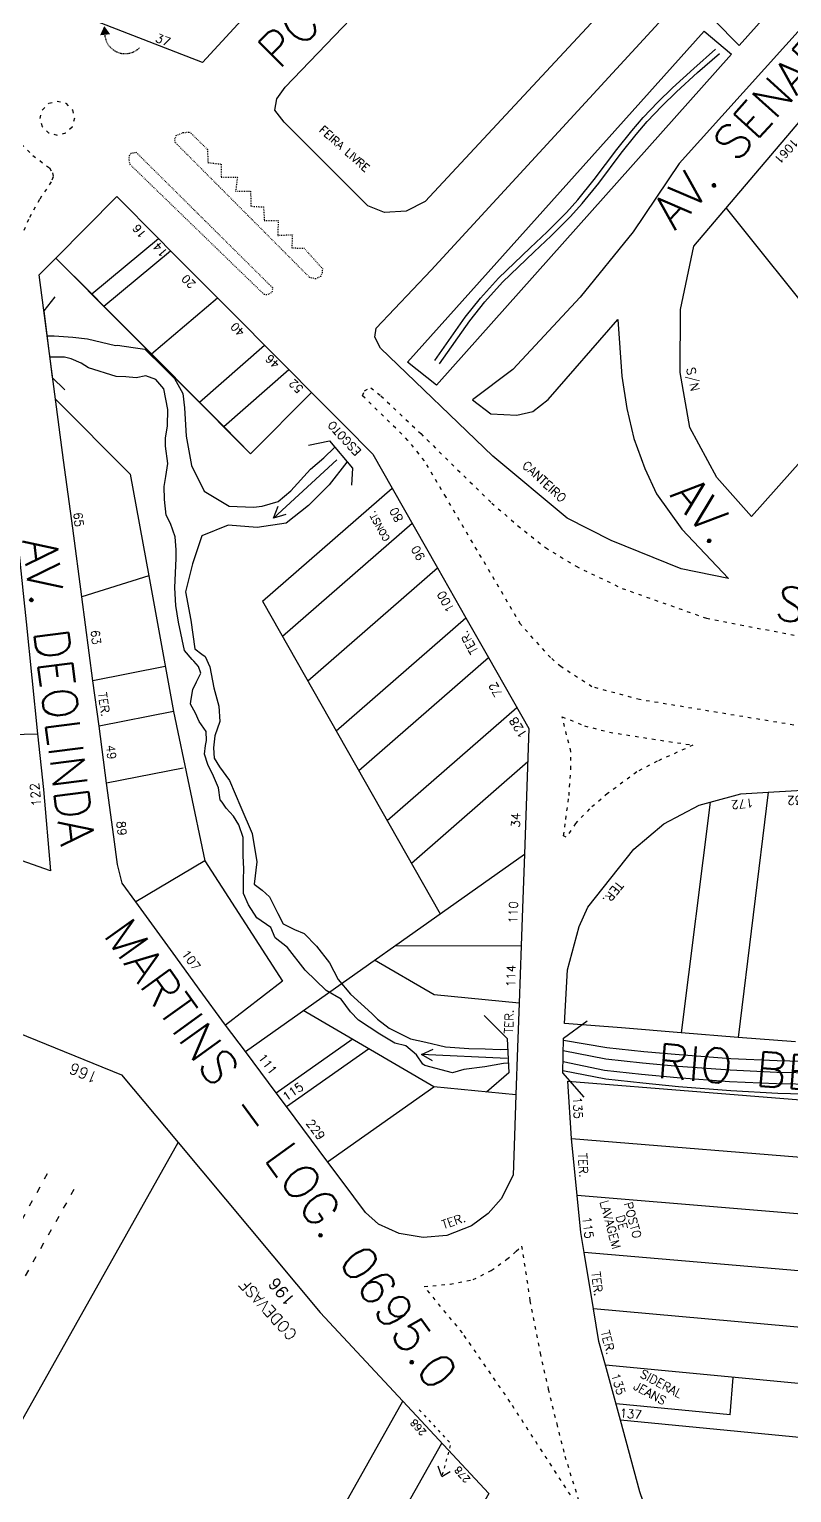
# Model space of a CAD drawing. Extents: x 714896 to 749292, y 8417558 to 8447149.
# Drawn here: x 739540.9 to 739673.9, y 8425448.7 to 8425703.9 of the extents above; entities that cross this region are included whole.
import ezdxf

# ---------------------------------------------------------------- set-up
doc = ezdxf.new("R2010")
doc.units = 0
doc.header["$MEASUREMENT"] = 0
doc.linetypes.add('ACAD_ISO03W100', pattern=[30, 12, -18])
for name, color, linetype in [('LOTE', 7, 'CONTINUOUS'), ('NUM-PORTA', 7, 'CONTINUOUS'), ('QUADRA', 6, 'CONTINUOUS'), ('REFERENCIA', 7, 'CONTINUOUS'), ('TEXTO', 7, 'CONTINUOUS'), ('TEXTODERUA', 3, 'CONTINUOUS')]:
    doc.layers.add(name, color=color, linetype=linetype)
doc.styles.add('ROMANS', font='ROMANS.SHX', dxfattribs={"height": 1.5})

msp = doc.modelspace()

# ---------------------------------------------------------------- hatches: boundary and pattern name
at = {"layer": 'LOTE', "linetype": 'CONTINUOUS'}
msp.add_hatch(color=256, dxfattribs=at).paths.add_polyline_path([(739553.9487221086, 8425704.4947994), (739553.2237120074, 8425702.894365229), (739554.9722337093, 8425703.06670515)])

# ---------------------------------------------------------------- linework, layer by layer
at = {"layer": 'LOTE', "color": 7}
for p, q in [((739662.4823753049, 8425672.756637374, 511.77), (739687.2441587728, 8425641.763200281, 511.77)), ((739551.7545487144, 8425657.778428463, 489.0405105380574), (739563.4060279077, 8425667.431682488, 510.2199999837667)), ((739553.8746332044, 8425655.655091848, 489.0489546603057), (739565.52146703, 8425665.304497184, 510.2199999837667)), ((739562.167289539, 8425647.349714909, 485.560295085888), (739573.7192274667, 8425657.06589382, 510.219999997144)), ((739570.5895414321, 8425638.914543616, 482.833112615052), (739581.916987903, 8425648.827290446, 510.2199999971862)), ((739574.8294027243, 8425634.668178543, 482.8519136437401), (739586.149072932, 8425644.574120298, 510.2199999971862)), ((739581.5867163826, 8425604.18670114), (739604.197696299, 8425623.903282668, 128.9909293859879)), ((739585.0459769332, 8425598.101184199), (739607.6569568495, 8425617.817765728, 128.9909293859879)), ((739589.4935976411, 8425590.27694813), (739612.1045775574, 8425609.993529659, 128.9909293859879)), ((739594.4353984286, 8425581.583352499), (739617.0463783449, 8425601.29993403, 128.9909293859879)), ((739598.3888390575, 8425574.628475994), (739620.9998189738, 8425594.345057525, 128.9909293859879)), ((739603.33063985, 8425565.934880367), (739625.9416197663, 8425585.651461897, 128.9909293859879)), ((739607.5499287738, 8425558.512324624), (739627.8368796259, 8425576.202372644, 128.9909293859879)), ((739585.0454184917, 8425537.910926266, 508.64), (739575.1123596397, 8425530.265109915, 508.64))]:
    msp.add_line(p, q, dxfattribs=at)
at = {"layer": 'LOTE', "color": 7, "ltscale": 0.2}
msp.add_line((739510.2349533143, 8425580.259425214, 508.402), (739542.3244089216, 8425581.053891221, 508.402), dxfattribs=at)
at = {"layer": 'LOTE', "color": 7, "linetype": 'CONTINUOUS'}
for p, q in [((739611.4418570877, 8425519.49523379), (739588.6629623682, 8425532.774897385)), ((739625.7839511577, 8425518.067676775), (739611.4418570877, 8425519.49523379))]:
    msp.add_line(p, q, dxfattribs=at)
at = {"layer": 'LOTE', "color": 7, "linetype": 'ACAD_ISO03W100', "ltscale": 0.05}
msp.add_lwpolyline([(739543.1640259986, 8425686.897659233), (739542.754478918, 8425688.379989529), (739543.142998352, 8425689.887886), (739544.2901210756, 8425691.029482584), (739545.7161075218, 8425691.410818456), (739547.2424517939, 8425691.01595294), (739548.3829396653, 8425689.856865438), (739548.7543107554, 8425688.404469108), (739548.3362407068, 8425686.8834247), (739547.20357581, 8425685.78434298), (739545.7663244092, 8425685.411085833), (739544.2690773756, 8425685.804519981), (739543.1640259986, 8425686.897659233)], close=True, dxfattribs=at)
for points, elevation in [([(739539.49, 8425683.92), (739541.49, 8425681.92), (739544.39, 8425679.74), (739544.89, 8425678.91), (739545.05, 8425678.2), (739544.69, 8425677.31), (739542.63, 8425674.24), (739540.73, 8425670.76), (739539.35, 8425667.44), (739538.79, 8425665.04), (739538.61, 8425663.12), (739538.2, 8425663.05), (739537.89, 8425663.63), (739537.0483723306, 8425672.65460946), (739536.9664143465, 8425676.406188289), (739537.09, 8425681.2), (739537.9, 8425684.79), (739538.12, 8425685.07), (739538.77, 8425685.05), (739539.14, 8425684.67), (739539.49, 8425683.92)], 510), ([(739656.68, 8425579.07), (739650.44, 8425576.26), (739646.87, 8425574.4), (739641.78, 8425570.62), (739638.63, 8425567.95), (739636.2, 8425565.44), (739634.57, 8425563.02), (739634.1, 8425563.28), (739634.4927887686, 8425566.13999322), (739635.06, 8425570.27), (739635.37, 8425574.88), (739635.37, 8425577.97), (739633.85, 8425584.03), (739637.74, 8425582.45), (739642.12, 8425581.33), (739656.68, 8425579.07)], 510.88), ([(739636.66, 8425447.57), (739636.1, 8425447.04), (739624.793678644, 8425464.511361526), (739616.46, 8425476.56), (739609.8, 8425484.66), (739614.3, 8425485.07), (739618.31, 8425485.86), (739621.48, 8425487.44), (739624.1806541304, 8425489.417709794), (739625.85, 8425490.8), (739626.78, 8425491.71), (739628.2425436603, 8425482.190007217), (739629.99, 8425473.06), (739631.4250494037, 8425466.78254251), (739632.9024816577, 8425460.707377372), (739634.33, 8425455.09), (739636.66, 8425447.57)], 509.39)]:
    msp.add_lwpolyline(points, close=True, dxfattribs=dict(at, elevation=elevation))
at = {"layer": 'LOTE', "color": 7, "linetype": 'ACAD_ISO03W100', "ltscale": 0.01}
for points, elevation in [([(739589.8, 8425660.64), (739566.35, 8425684.17), (739566.25, 8425684.81), (739566.52, 8425685.39), (739567.72, 8425685.92), (739568.87, 8425686.01), (739571.94, 8425682.99), (739572.05, 8425680.68), (739574.33, 8425680.43), (739574.36, 8425678.14), (739577.17, 8425678.14), (739576.87, 8425675.68), (739579.48, 8425675.69), (739579.53, 8425673.07), (739581.73, 8425672.94), (739581.88, 8425670.59), (739584.31, 8425670.57), (739584.21, 8425667.98), (739586.77, 8425668.11), (739586.68, 8425665.8), (739588.81, 8425665.76), (739592.01, 8425662.2), (739591.99, 8425661.45), (739591.73, 8425660.84), (739590.84, 8425660.41), (739589.8, 8425660.64)], 510.17), ([(739559.48, 8425682.5), (739583.29, 8425658.88), (739583.27, 8425658.2), (739582.87, 8425657.8), (739582.25, 8425657.61), (739581.81, 8425657.71), (739558.45, 8425680.35), (739558.28, 8425681.23), (739558.37, 8425681.92), (739558.61, 8425682.32), (739559.48, 8425682.5)], 510.2)]:
    msp.add_lwpolyline(points, close=True, dxfattribs=dict(at, elevation=elevation))
at = {"layer": 'LOTE', "color": 7, "linetype": 'ACAD_ISO03W100', "ltscale": 0.05, "elevation": 510.89}
msp.add_lwpolyline([(739675.74, 8425582.34), (739647.38, 8425587.02), (739639.06, 8425589.26), (739633.596895732, 8425592.77402534), (739631.82, 8425594.35), (739626.6, 8425600.16), (739613.5856515832, 8425622.306624811), (739609.82, 8425628.69), (739606.95, 8425632.24), (739599.03, 8425640.02), (739599.34, 8425640.9), (739600.44, 8425641.42), (739602.23, 8425639.98), (739609.18, 8425633.41), (739621.56, 8425621.3), (739626.09, 8425617.38), (739630.94, 8425613.54), (739636.28, 8425610.27), (739644.33, 8425606.42), (739659.05, 8425601.2), (739678.3730523002, 8425597.490918767)], dxfattribs=at)
at = {"layer": 'LOTE', "color": 7, "elevation": 508.64, "flags": 128}
msp.add_lwpolyline([(739545.4510094997, 8425639.44197479), (739558.4949708334, 8425626.333025753), (739561.7239800794, 8425608.599823613), (739566.0331402273, 8425584.934605546), (739571.4721957037, 8425558.874913441), (739585.0454184917, 8425537.910926266)], dxfattribs=at)
at = {"layer": 'LOTE', "color": 7}
for points, elevation in [([(739561.7239800793, 8425608.599823613), (739550.021970112, 8425604.931932924)], 506.46), ([(739564.6026294556, 8425592.790741824), (739551.979551488, 8425590.291901266)], 506.46), ([(739566.0331402273, 8425584.934605546), (739553.0398291446, 8425582.362474345)], 506.46), ([(739567.7019557719, 8425575.090814263), (739554.3651762157, 8425572.450690694)], 506.46), ([(739571.4721957037, 8425558.874913441), (739559.4500471802, 8425551.752249323)], 508.57)]:
    msp.add_lwpolyline(points, dxfattribs=dict(at, elevation=elevation))
at = {"layer": 'LOTE', "color": 7, "flags": 128}
msp.add_lwpolyline([(739581.5867163831, 8425604.186701138), (739612.5780631821, 8425549.666851241)], dxfattribs=at)
at = {"layer": 'LOTE', "color": 7, "linetype": 'CONTINUOUS', "flags": 128}
for points, elevation in [([(739669.8314701556, 8425570.865983823), (739664.5970762641, 8425528.113372384)], 510.0628810545426), ([(739578.5662155915, 8425525.64326194), (739627.2661862205, 8425560.041513616)], -381.2290706102998), ([(739499.1049308502, 8425389.397984918), (739566.8494737592, 8425509.775839278)], 509.61), ([(739635.509744015, 8425510.49023496), (739682.6490385863, 8425506.65336009)], 509.9201333831177), ([(739721.1202877511, 8425493.493014036), (739636.451879132, 8425500.534714812)], 509.9201333831177), ([(739720.0255227222, 8425483.553120196), (739637.6753626018, 8425490.609842611)], 509.9201333831177), ([(739718.9307576934, 8425473.613226356), (739639.3180956793, 8425480.74569399)], 509.9201333831177), ([(739717.8359926649, 8425463.673332518), (739641.3918505195, 8425470.928106261)], 509.9201333831177), ([(739663.1641494876, 8425462.294670198), (739663.6825834389, 8425468.8126502)], 509.9201333831177), ([(739518.6554495814, 8425309.416535353), (739606.0239191985, 8425464.664891304)], 510.003), ([(739663.1641494876, 8425462.294670198), (739643.2575546303, 8425464.225338783)], 509.9201333831177), ([(739713.6651488323, 8425454.58465485), (739644.0620169474, 8425461.335210692)], 509.9201333831177), ([(739588.3245515134, 8425413.779868534), (739612.846412067, 8425457.353695024)], 510.003), ([(739612.8343668774, 8425451.49751398), (739612.2170586896, 8425453.31893534)], 509.61), ([(739612.8343668774, 8425451.49751398), (739614.3239372019, 8425452.383245915)], 509.61)]:
    msp.add_lwpolyline(points, dxfattribs=dict(at, elevation=elevation))
for points in [[(739659.7088168752, 8425569.140636938), (739654.6290781471, 8425528.912755609)], [(739626.7015252443, 8425544.051480534), (739604.5823245461, 8425544.019220937)], [(739626.3486121342, 8425534.057709858), (739611.4956645721, 8425535.536115268), (739601.128728531, 8425541.57984236)], [(739583.9530596993, 8425518.434746332), (739597.2050478884, 8425527.795023536)], [(739585.7486744021, 8425516.031907799), (739600.0524097279, 8425526.135065587)], [(739592.9311332131, 8425506.420553656), (739611.4418570877, 8425519.49523379)]]:
    msp.add_lwpolyline(points, dxfattribs=at)
at = {"layer": 'LOTE', "color": 7, "linetype": 'ACAD_ISO03W100', "ltscale": 0.04, "elevation": 509.61, "flags": 128}
msp.add_lwpolyline([(739608.9276344087, 8425463.127376419), (739614.4178185642, 8425457.243923735), (739612.8343668774, 8425451.49751398)], dxfattribs=at)
at = {"layer": 'LOTE', "color": 7, "linetype": 'ACAD_ISO03W100', "ltscale": 0.005}
msp.add_arc((739557.6006523902, 8425703.273375811), 3.591760827955274, 169.8142016931241, 313.8633236519211, dxfattribs=at)
at = {"layer": 'QUADRA', "color": 6, "linetype": 'CONTINUOUS', "elevation": 510.5592953138075}
msp.add_lwpolyline([(739681.6905061991, 8425807.269621413), (739683.5004538542, 8425808.36966098), (739685.2597710037, 8425809.090114715), (739688.2202168015, 8425808.739837449), (739691.1600877239, 8425807.619934179), (739711.3197194643, 8425796.050210029), (739713.9994437151, 8425792.710416924), (739715.0693067659, 8425790.720518654), (739714.669186339, 8425787.160608837), (739713.8200253283, 8425785.089980774), (739684.962413823, 8425754.290436625), (739644.3722277903, 8425710.949446686), (739609.9488606022, 8425673.88085322), (739606.6387511945, 8425672.21093417), (739602.8289459762, 8425671.99078946), (739599.9291453825, 8425673.120639578), (739585.3405064322, 8425687.729620323), (739583.6906611667, 8425689.82947196), (739584.0907373958, 8425691.829448072), (739585.520741102, 8425693.829445193), (739615.5207548479, 8425725.109434873), (739643.6292581875, 8425752.610555012), (739651.7702775557, 8425761.589791864), (739681.6905061991, 8425807.269621413)], close=True, dxfattribs=at)
at = {"layer": 'QUADRA', "color": 6}
msp.add_lwpolyline([(739568.4182853095, 8425789.665921243), (739597.3190338894, 8425784.138309468), (739632.5101112254, 8425764.808116851), (739571.1000000007, 8425698.110000001), (739543.1800000004, 8425708.96), (739563.6041807854, 8425759.130269742), (739568.4182853095, 8425789.665921243)], close=True, dxfattribs=at)
at = {"layer": 'QUADRA', "color": 6, "elevation": 511.77}
msp.add_lwpolyline([(739666.9204826612, 8425618.963877568), (739660.8721019779, 8425625.782182973), (739656.132346985, 8425634.456190884), (739654.4464840367, 8425644.096741842), (739654.5038310527, 8425655.030310709), (739656.8602507154, 8425666.098767003), (739690.8943427389, 8425706.212109685), (739748.5269373122, 8425770.189834183), (739771.0866856594, 8425735.818666283), (739666.9204826612, 8425618.963877568)], close=True, dxfattribs=at)
at = {"layer": 'QUADRA', "color": 6, "elevation": 510.11}
msp.add_lwpolyline([(739694.71, 8425725.41), (739654.3, 8425680.53), (739646.22, 8425668.61), (739637, 8425657.22), (739625.22, 8425644.62), (739618.23, 8425639.31), (739621.4, 8425636.88), (739625.93, 8425636.64), (739628.71, 8425637.28), (739631.42, 8425639.34), (739643.58, 8425653.31), (739644.26, 8425643.46), (739645.16, 8425637.81), (739646.36, 8425632.58), (739648.28, 8425627.31), (739650.31, 8425622.93), (739654.73, 8425616.75), (739662.86, 8425608.14), (739654.65, 8425609.82), (739642.41, 8425614.75), (739634.71, 8425618.67), (739621.74, 8425629.49), (739602.18, 8425648.34), (739601.19, 8425650.26), (739601.42, 8425651.82), (739610.9839362975, 8425661.933738874), (739665.5397645786, 8425721.197103057)], dxfattribs=at)
at = {"layer": 'QUADRA', "linetype": 'CONTINUOUS'}
for points in [[(739556.1401686126, 8425674.73788618), (739563.4060279077, 8425667.431682488), (739565.52146703, 8425665.304497184), (739569.8381993022, 8425660.96945163), (739573.7192274667, 8425657.06589382), (739578.1716718356, 8425652.593147494), (739581.916987903, 8425648.827290446), (739586.149072932, 8425644.574120298), (739590.1147483401, 8425640.588687079), (739579.4832030616, 8425629.886002578), (739574.8294027243, 8425634.668178543), (739570.5895414321, 8425638.914543616), (739562.167289539, 8425647.349714909), (739553.8746332044, 8425655.655091848), (739551.7545487144, 8425657.778428463), (739545.5038305111, 8425664.03873502), (739556.1401686126, 8425674.73788618)], [(739590.1147483401, 8425640.588687079), (739595.788676411, 8425634.886490328), (739600.8401699688, 8425629.809829187), (739604.197696299, 8425623.903282668), (739612.1045775574, 8425609.993529659), (739617.0463783449, 8425601.29993403), (739620.9998189738, 8425594.345057525), (739628.0401887718, 8425581.959667917), (739627.6829165029, 8425571.842454862), (739627.2661862205, 8425560.041513616), (739626.9335687474, 8425550.622473478), (739626.7015252443, 8425544.051480534), (739626.3486121342, 8425534.057709858), (739626.0760500928, 8425526.339315563), (739625.7839511577, 8425518.067676775), (739625.5312926732, 8425510.912910106), (739625.2898728042, 8425504.076397827), (739623.2053489458, 8425499.946823172), (739620.967538118, 8425497.394969005), (739618.0380679439, 8425495.258715443), (739613.7036889563, 8425493.579617465), (739609.6263245206, 8425493.19420487), (739605.4251468461, 8425493.910384184), (739601.81, 8425495.559999999), (739599.56, 8425497.55), (739595.4730379964, 8425503.019051787), (739592.9910177786, 8425506.3404179), (739585.7486744021, 8425516.031907799), (739583.9530596993, 8425518.434746332), (739578.5662155915, 8425525.64326194), (739575.1123596394, 8425530.265109915), (739570.5321738473, 8425536.548670588), (739566.443008491, 8425542.15859992), (739559.4500471802, 8425551.752249323), (739557.09, 8425554.99), (739556.26, 8425558.28), (739555.6197438301, 8425563.068240587), (739554.3651762157, 8425572.450690694), (739553.0398291446, 8425582.362474345), (739551.979551488, 8425590.291901266), (739550.021970112, 8425604.931932924), (739548.4356499824, 8425616.90840324), (739546.8600435442, 8425628.803986851), (739542.5823390458, 8425661.099990653), (739545.5038305111, 8425664.03873502), (739579.4832030616, 8425629.886002578)]]:
    msp.add_lwpolyline(points, close=True, dxfattribs=at)
at = {"layer": 'QUADRA'}
msp.add_lwpolyline([(739536.1921573766, 8425640.133271797), (739537.2269485173, 8425630.163879776), (739538.2560140395, 8425620.249649547), (739539.7827435037, 8425605.540821906), (739540.2989542589, 8425600.56754065), (739541.313682888, 8425590.791435018), (739542.3244089216, 8425581.053891221), (739543.3352793907, 8425571.314955901), (739544.5769943867, 8425557.146735162), (739531.5029014213, 8425561.733058225), (739521.3540179225, 8425565.293233192), (739511.426937722, 8425568.775600726), (739511.1734915294, 8425571.2173538), (739510.2349533143, 8425580.259425214), (739509.3003954957, 8425589.263148664), (739508.3660027046, 8425598.265282206), (739507.4317881203, 8425607.265698865), (739506.4977665357, 8425616.264256129), (739505.5639546082, 8425625.260793507), (739504.5804922141, 8425634.73567376), (739519.4540673321, 8425637.275292587), (739536.1921573755, 8425640.133271806)], close=True, dxfattribs=at)
at = {"layer": 'QUADRA', "color": 6, "linetype": 'CONTINUOUS'}
for points, elevation in [([(739674.5650743812, 8425527.31398916), (739664.5970762641, 8425528.113372384), (739654.6290781471, 8425528.912755609), (739644.1903021829, 8425529.749892844), (739634.2448247689, 8425530.547470022), (739634.2448247689, 8425530.547470022), (739634.782822731, 8425539.868633796), (739636.8054493367, 8425547.455058206), (739638.3122689057, 8425550.831450205), (739646.344793695, 8425560.942335803), (739651.6083262383, 8425565.339541147), (739657.7807065506, 8425568.609232595), (739659.7088168752, 8425569.140636938), (739665.0171835679, 8425570.603669975), (739669.8314701556, 8425570.865983823), (739679.8154896605, 8425571.431098437)], 510.0628810545426), ([(739679.6940710973, 8425416.38441972), (739666.6606071871, 8425423.80929807), (739654.1258351584, 8425430.950082596), (739653.115386621, 8425432.285349866), (739648.5509714159, 8425445.468468556), (739647.3881536459, 8425448.826963345), (739644.0620169474, 8425461.335210692), (739641.3918505195, 8425470.928106261), (739640.2605691792, 8425475.097777149), (739639.3180956793, 8425480.74569399), (739637.6753626018, 8425490.609842611), (739637.0897781876, 8425494.09360885), (739636.451879132, 8425500.534714812), (739635.509744015, 8425510.49023496), (739634.839005506, 8425520.467715096), (739658.0293000228, 8425518.607970322), (739683.4378253401, 8425516.570334613)], 509.9201333831177)]:
    msp.add_lwpolyline(points, dxfattribs=dict(at, elevation=elevation))
at = {"layer": 'QUADRA', "linetype": 'CONTINUOUS'}
msp.add_lwpolyline([(739338.029, 8425302.568), (739391.6288286527, 8425399.286232037), (739409.8840801743, 8425432.180525614), (739433.616, 8425475.05), (739452.1798920179, 8425486.078781852), (739532.3196242991, 8425531.541717103), (739538.7780872522, 8425528.97410941), (739556.9758274939, 8425521.604464727), (739566.8433854068, 8425509.783133123), (739591.6213861218, 8425480.099095238), (739606.0239191985, 8425464.664891304), (739621.0334035085, 8425448.580259485), (739598.4595849941, 8425408.972318342), (739570.0830718239, 8425359.182989933), (739535.9326931174, 8425299.298286388)], dxfattribs=at)
at = {"layer": 'REFERENCIA', "color": 4, "linetype": 'CONTINUOUS'}
msp.add_line((739594.51, 8425628.85), (739583.4941393388, 8425618.669117725), dxfattribs=at)
at = {"layer": 'REFERENCIA', "color": 7, "linetype": 'CONTINUOUS'}
for p, q in [((739583.4941393388, 8425618.669117725), (739584.2841952754, 8425620.760959405)), ((739585.6343023382, 8425619.28539073), (739583.4941393388, 8425618.669117725)), ((739609.2863397754, 8425525.128982315), (739611.3307599596, 8425526.034695353)), ((739611.227573211, 8425524.037339978), (739609.2863397754, 8425525.128982315)), ((739624.27, 8425524.43), (739609.2863397754, 8425525.128982315))]:
    msp.add_line(p, q, dxfattribs=at)
at = {"layer": 'REFERENCIA'}
for points, elevation in [([(739737, 8425781.7), (739664.75, 8425701.11), (739660.3, 8425705.56), (739708.11, 8425758.1), (739732.41, 8425786), (739737, 8425781.7)], 508.94), ([(739663.4, 8425699.59), (739611.9, 8425641.89), (739606.88, 8425645.89), (739658.65, 8425703.6), (739663.4, 8425699.59)], 508.76)]:
    msp.add_lwpolyline(points, dxfattribs=dict(at, elevation=elevation))
at = {"layer": 'REFERENCIA', "flags": 128}
for points in [[(739611.6103700256, 8425646.159371376), (739616.945876841, 8425653.69779031), (739619.5826535842, 8425657.026584638), (739622.7510268084, 8425660.539117558), (739628.265328905, 8425665.832724277), (739631.2318761422, 8425668.603255494), (739634.6008925715, 8425671.961095514), (739636.6078230682, 8425674.1990397), (739639.4473294514, 8425677.732830558), (739643.3813488457, 8425682.938518954), (739645.9882490237, 8425686.228880929), (739647.9779106746, 8425688.521027485), (739650.5638741618, 8425691.244293028), (739653.1173468546, 8425693.733749343), (739656.8122096752, 8425697.115375685), (739660.6325477583, 8425700.477334805)], [(739612.4266092882, 8425645.581657376), (739617.7465177418, 8425653.098037712), (739620.3466481143, 8425656.380567906), (739623.4694903098, 8425659.84262408), (739628.952897568, 8425665.10657247), (739631.926299458, 8425667.883505372), (739635.326671082, 8425671.272596573), (739637.3703876645, 8425673.551561207), (739640.2361692251, 8425677.118051773), (739644.1722603972, 8425682.326481655), (739646.7581302462, 8425685.59029968), (739648.7184443319, 8425687.848636994), (739651.2757511857, 8425690.541724399), (739653.8041278324, 8425693.006713832), (739657.4801635541, 8425696.37110915), (739661.2931824758, 8425699.726627292)]]:
    msp.add_lwpolyline(points, dxfattribs=at)
at = {"layer": 'REFERENCIA', "linetype": 'CONTINUOUS'}
msp.add_lwpolyline([(739545.3415738463, 8425657.25292051), (739543.4313438473, 8425654.824463006), (739544.8731544332, 8425643.198357511), (739547.0834555494, 8425641.039415587)], dxfattribs=at)
at = {"layer": 'REFERENCIA', "color": 7, "linetype": 'CONTINUOUS', "elevation": 509.3466803011493, "flags": 128}
for points in [[(739620.2315330154, 8425531.905024594), (739624.2315330154, 8425527.905024594), (739624.5529636946, 8425521.913556729), (739620.626147084, 8425518.581064802)], [(739637.7074551099, 8425517.685242742), (739633.9905045527, 8425521.949545566), (739634.0797575293, 8425527.948965436), (739638.2253781975, 8425531.004979245)]]:
    msp.add_lwpolyline(points, dxfattribs=at)
at = {"layer": 'REFERENCIA', "color": 120, "linetype": 'CONTINUOUS'}
for points in [[(739734.7690921084, 8425516.084005032), (739727.4023758242, 8425518.447103778), (739721.19366115, 8425520.214489851), (739713.7830848533, 8425521.812704256), (739708.5554553262, 8425522.578043569), (739702.292552243, 8425523.184032781), (739691.9295732367, 8425523.667246226), (739678.0293336902, 8425523.86616764), (739671.3885850093, 8425524.002236106), (739663.2910992483, 8425524.36843408), (739654.2732809976, 8425525.038450897), (739648.0907028993, 8425525.615826357), (739641.6613546694, 8425526.283412244), (739634.0739287902, 8425527.55716838)], [(739734.647062653, 8425514.067367632), (739726.8229820568, 8425516.532580946), (739720.7085452849, 8425518.273129676), (739713.427006743, 8425519.843514938), (739708.3141437913, 8425520.592052119), (739702.149576449, 8425521.188526507), (739691.8686700604, 8425521.667913005), (739677.9945386756, 8425521.866460796), (739671.3229119318, 8425522.003161948), (739663.1718016568, 8425522.371785019), (739654.1061881819, 8425523.04535298), (739647.8944359563, 8425523.625452954), (739641.4490233603, 8425524.294706877), (739634.0469662232, 8425525.74479455)], [(739734.2949477317, 8425510.056267839), (739726.4152405633, 8425512.596454725), (739720.4064890885, 8425514.349744583), (739713.2642939638, 8425515.939334266), (739708.2711208852, 8425516.703943402), (739702.2088832012, 8425517.33080903), (739692.0133995967, 8425517.873471614), (739678.1669803781, 8425518.162768276), (739671.4655243672, 8425518.344204914), (739663.2634088906, 8425518.769236224), (739654.1546532343, 8425519.506311378), (739647.9176973213, 8425520.13019161), (739641.4607747631, 8425520.843618767), (739633.9949886323, 8425522.25095709)], [(739734.1398405477, 8425512.12977859), (739726.2435883124, 8425514.618058138), (739720.2234294297, 8425516.331769502), (739713.0709286656, 8425517.87432562), (739708.0728321943, 8425518.606060674), (739702.0066006845, 8425519.193020232), (739691.8077668431, 8425519.668579783), (739677.9597437086, 8425519.86675395), (739671.2572388534, 8425520.004087793), (739663.0525040516, 8425520.375135956), (739653.939095299, 8425521.052255072), (739647.6981689885, 8425521.635079566), (739641.2366915328, 8425522.30600156), (739634.018366553, 8425523.822377663)]]:
    msp.add_lwpolyline(points, dxfattribs=at)
at = {"layer": 'REFERENCIA', "linetype": 'ACAD_ISO03W100', "ltscale": 0.09, "flags": 128}
for points, elevation in [([(739543.9748526256, 8425504.340972682), (739520.377369322, 8425461.34452885), (739512.7643259756, 8425450.895829774), (739504.9497683428, 8425447.459860627), (739497.1027575202, 8425444.429893637), (739417.0006935569, 8425433.402050178), (739415.03, 8425429.24), (739414.1325621073, 8425427.619770125), (739439.3281947228, 8425407.172590382), (739441.1291906625, 8425407.170629771), (739473.6246542282, 8425381.900019098), (739473.9668205442, 8425381.403821688), (739473.9498146184, 8425380.766832322), (739473.214, 8425378.757), (739471.425571762, 8425376.853471572), (739469.3466302484, 8425374.96580632), (739465.188747221, 8425373.455683034), (739461.0308366842, 8425373.644446589), (739457.0619433381, 8425375.154569875), (739451.7700672038, 8425378.929900374)], 511.872360512168), ([(739548.6604288475, 8425501.601686208), (739509.3276564361, 8425431.87256499), (739509.2231006438, 8425431.161449576), (739509.6697732218, 8425430.53255631), (739510.567328727, 8425429.973243356), (739510.8504983989, 8425430.479420139), (739511.3566751826, 8425430.196250467), (739511.0735055107, 8425429.690073682), (739510.567328727, 8425429.973243356)], 510.003)]:
    msp.add_lwpolyline(points, dxfattribs=dict(at, elevation=elevation))
at = {"layer": 'REFERENCIA', "color": 4, "linetype": 'CONTINUOUS'}
for points in [[(739543.9876647642, 8425650.49, 506.4), (739545.21, 8425650.49, 506.4), (739548.44, 8425650.24, 506.4), (739551.03, 8425649.92, 506.4), (739555.91, 8425648.78, 506.38), (739556.23, 8425648.86, 506.38), (739558.9806037693, 8425648.437830407, 506.38), (739561.0326951825, 8425648.134061601, 506.38), (739564.3008410316, 8425644.944493921, 506.38), (739566.2009259387, 8425643.045941958, 506.38), (739567.67, 8425640.4, 506.43), (739567.94, 8425637.93, 506.43), (739568.25, 8425632.94, 506.43), (739569.16, 8425627.87, 506.43), (739571.38, 8425623.37, 506.43), (739575.73, 8425620.76, 506.43), (739579.99, 8425620.56, 506.43), (739581.51, 8425620.76, 506.43), (739584.29, 8425621.58, 506.43), (739586.52, 8425623.44, 506.43), (739589.93, 8425627.23, 506.43), (739592.26, 8425629.16, 506.43), (739594.1, 8425630.97, 506.43)], [(739569.5841060411, 8425593.720527347, 506.08), (739569.3, 8425594.03, 506.08), (739567.96, 8425595.56, 506.08), (739566.92, 8425600.51, 506.08), (739566.41, 8425603.42, 506.09), (739566.29, 8425606.54, 506.12), (739566.52, 8425611.69, 506.36), (739566.47, 8425613.15, 506.38), (739566.34, 8425615.39, 506.38), (739565.53, 8425617.74, 506.38), (739564.76, 8425619.21, 506.38), (739564.44, 8425621.92, 506.38), (739564.42, 8425624.16, 506.38), (739564.68, 8425625.93, 506.38), (739565.05, 8425628.2, 506.38), (739564.65, 8425631.23, 506.38), (739564.66, 8425632.62, 506.38), (739565, 8425634.78, 506.38), (739565.05, 8425637.64, 506.38), (739564.34, 8425641.21, 506.38), (739562.92, 8425642.86, 506.38), (739561.21, 8425643.5, 506.38), (739559.51, 8425643.12, 506.38), (739557.72, 8425643.32, 506.38), (739556.02, 8425643.36, 506.38), (739551.22, 8425644.91, 506.46), (739549.91, 8425645.69, 506.46), (739548.18, 8425646.44, 506.46), (739546.98, 8425646.73, 506.46), (739546.18, 8425646.76, 506.46), (739544.4817146745, 8425646.76, 506.46)], [(739596.25, 8425628.44, 506.48), (739593.17, 8425624.49, 506.44), (739589.59, 8425620.89, 506.44), (739585.67, 8425617.77, 506.44), (739580.65, 8425617.05, 506.44), (739575.59, 8425617.44, 506.44), (739570.97, 8425615.56, 505.9), (739569.35, 8425610.73, 505.85), (739568.1, 8425605.8, 505.56), (739569.08, 8425600.88, 506.01), (739569.77, 8425595.87, 505.92), (739570.9995754769, 8425594.954804616, 505.7942479625907)], [(739624.55, 8425523.63, 506.36), (739623.64, 8425523.53, 506.36), (739620.37, 8425523, 506.36), (739616.69, 8425522.51, 506.36), (739614.73, 8425521.9, 506.36), (739609.89, 8425523.23, 506.36), (739609.54, 8425523.45, 506.36), (739608.42, 8425525.08, 506.36), (739606.55, 8425526.65, 506.36), (739604.66, 8425527.12, 506.36), (739602.05, 8425528.68, 506.36), (739598.31, 8425531.13, 506.36), (739596.92, 8425532.57, 506.36), (739595.27, 8425534.78, 506.36), (739592.65, 8425536.28, 506.36), (739589.01, 8425539.82, 506.35), (739585.91, 8425543.79, 506.2), (739583.75, 8425545.45, 506.08), (739583.01, 8425547.28, 506.08), (739580.57, 8425548.97, 506.08), (739579.11, 8425551.23, 506.08), (739578.25, 8425553.2, 506.08), (739578.25, 8425555.66, 506.08), (739578.28, 8425557.53, 506.08), (739578.21, 8425559.76, 506.08), (739578.2, 8425562.99, 506.08), (739577.45, 8425565.18, 506.08), (739576.49, 8425566.68, 506.08), (739575.24, 8425568.08, 506.08), (739574.53, 8425569.16, 506.08), (739574.17, 8425569.55, 506.08), (739573.86, 8425571.61, 506.08), (739573, 8425573.66, 506.08), (739572.01, 8425575.72, 506.08), (739571.45, 8425577.53, 506.08), (739571.61, 8425579, 506.08), (739571.8, 8425579.87, 506.08), (739571.72, 8425581.48, 506.08), (739570.53, 8425583.18, 506.08), (739569.85, 8425584.65, 506.08), (739569.01, 8425586.25, 506.08), (739569.08, 8425586.73, 506.08), (739569.41, 8425588.81, 506.08), (739570.05, 8425590.12, 506.08), (739570.82, 8425591.64, 506.08), (739570.42, 8425592.81, 506.08), (739569.5841060344, 8425593.720527342, 506.08)], [(739570.9995754769, 8425594.954804616, 505.7942479625976), (739571.53, 8425594.56, 505.74), (739572.36, 8425592.73, 505.76), (739573.09, 8425589.1, 505.76), (739573.93, 8425585.88, 505.76), (739574.12, 8425583.18, 505.76), (739573.22, 8425580.7, 505.76), (739573, 8425578.6, 505.76), (739573.11, 8425576.83, 505.76), (739574.07, 8425575.31, 505.76), (739575.83, 8425572.91, 505.76), (739577.78, 8425568.25, 505.82), (739579.77, 8425563.68, 506.35), (739580.6, 8425558.72, 506.32), (739580.1, 8425554.86, 506.3), (739581.48, 8425553.79, 506.3), (739582.77, 8425552.65, 506.3), (739584.26, 8425549.74, 506.28), (739585.14, 8425547.92, 506.28), (739587.14, 8425546.92, 506.28), (739588.82, 8425546.24, 506.27), (739591, 8425544.03, 506.27), (739593.24, 8425541.1, 506.27), (739594.79, 8425538.2, 506.27), (739596.92, 8425535.64, 506.27), (739600.66, 8425532.28, 506.36), (739601.65, 8425531.26, 506.36), (739603.64, 8425529.69, 506.36), (739607.4, 8425527.85, 506.36), (739610.09, 8425527.26, 506.36), (739613.51, 8425526.48, 506.36), (739617.54, 8425526.17, 506.36), (739620.44, 8425526.09, 506.36), (739623.05, 8425526.01, 506.36), (739624.37, 8425526.04, 506.36)]]:
    msp.add_polyline3d(points, dxfattribs=at)
at = {"layer": 'REFERENCIA', "color": 7, "linetype": 'CONTINUOUS'}
msp.add_polyline3d([(739589.6, 8425631.38, 507.9), (739593.24, 8425632.15, 508.92), (739597.29, 8425627.36, 508.91), (739597.08, 8425624.42, 508.09)], dxfattribs=at)

# ---------------------------------------------------------------- texts
at = {"layer": 'NUM-PORTA', "color": 7, "style": 'ROMANS'}
for s, height, rotation, p in [('37', 1.5, 338.6186050785712, (739562.7313819543, 8425701.831954217)), ('1061', 1.461013305863988, 227.8681462182333, (739674.1369895285, 8425685.022653451)), ('16', 1.405980797420552, 129.4414639650474, (739561.3861962385, 8425668.225564646)), ('14', 1.5, 129.4414639650474, (739565.1145596001, 8425664.965626564)), ('20', 1.421391901126476, 135.6551165661401, (739570.0287928898, 8425659.582152758)), ('40', 1.42771976479782, 135.4404397416034, (739578.602803031, 8425651.227838255)), ('46', 1.43109012050226, 135.3875242953999, (739584.6793066284, 8425645.62212119)), ('S/N', 1.524477844172445, 281.8682026688915, (739655.5069175417, 8425644.78208735)), ('52', 1.43109012050226, 135.3875242953999, (739588.7898919202, 8425641.333429707)), ('80', 1.5, 118.8837752695107, (739606.1791099294, 8425618.488899896, -381.2290706102998)), ('90', 1.5, 118.8837752695107, (739609.9749765182, 8425611.811226996, -381.2290706102998)), ('100', 1.5, 118.8837752695107, (739615.1096232667, 8425602.778377544, -381.2290706102998)), ('72', 1.5, 118.8837752695107, (739623.505016292, 8425588.009236643, -381.2290706102998)), ('128', 1.5, 122.089357693721, (739627.8381200219, 8425580.912436651, -381.2290706102998)), ('111', 1.5, 306.7455704822585, (739580.7058934459, 8425524.5735136)), ('166', 1.952701919453833, 157.487672856843, (739553.0113121644, 8425521.824583566)), ('115', 1.5, 34.69204034475189, (739585.7042336089, 8425516.948745606)), ('229', 1.5, 306.7455704822585, (739589.0931783009, 8425513.126562808)), ('115', 1.5, 276.9944372952183, (739637.3826161143, 8425496.773067515)), ('196', 2.052497348811461, 130.4259196063239, (739587.3964974703, 8425482.374898339)), ('135', 1.5, 287.0280199391277, (739642.3752878774, 8425469.277255422)), ('137', 1.5, 355.1722238677488, (739643.8397066816, 8425461.869305337, 509.9201333831177)), ('268', 1.221904477224787, 131.4201227079329, (739610.2462186994, 8425459.305163147)), ('278', 1.221904477224787, 131.4201227079329, (739617.9343991816, 8425451.066269001))]:
    msp.add_text(s, height=height, rotation=rotation, dxfattribs=at).set_placement(p)
at = {"layer": 'NUM-PORTA', "style": 'ROMANS'}
for s, height, rotation, p in [('65', 1.5, 276.5518732617533, (739548.5643568417, 8425619.623774413, -381.2290706102998)), ('63', 1.5, 276.5518732617533, (739551.5950296943, 8425599.091092488, -381.2290706102998)), ('49', 1.5, 276.5518732617533, (739554.2755858279, 8425579.044198323, -381.2290706102998)), ('122', 1.607801133443675, 95.59185999940493, (739542.9410625107, 8425568.463915711)), ('132', 1.5, 182.4006306254277, (739676.9831289516, 8425570.306897158)), ('172', 1.5, 185.5489962117638, (739667.1383265341, 8425569.774611248)), ('89', 1.5, 276.5518732617533, (739556.0799914221, 8425565.75808141, -381.2290706102998)), ('34', 1.5, 88.26413496598178, (739626.4699126538, 8425564.692843404, -381.2290706102998)), ('110', 1.5, 88.10685881115239, (739626.0000953287, 8425547.977043368, -381.2290706102998)), ('107', 1.5, 307.3472424060488, (739567.3556574634, 8425542.650471441, -381.2290706102998)), ('114', 1.5, 88.10685881115239, (739625.6077692809, 8425536.867179664, -381.2290706102998)), ('135', 1.5, 272.8086922380302, (739635.7400085074, 8425517.718524328))]:
    msp.add_text(s, height=height, rotation=rotation, dxfattribs=at).set_placement(p)
at = {"layer": 'TEXTO', "style": 'ROMANS'}
for s, height, rotation, p in [('FEIRA LIVRE', 1.388548327160263, 318.4218538142184, (739591.3344929917, 8425686.18786541)), ('ESGOTO', 1.43109012050226, 133.0030918495655, (739598.8749265212, 8425630.400749099)), ('CANTEIRO', 1.5, 317.3639244834148, (739626.7688879408, 8425627.68535137)), ('TER.', 1.5, 118.8837752695107, (739619.255162059, 8425595.485562744, -381.2290706102998)), ('TER.', 1.5, 278.5241123095626, (739552.8521916751, 8425588.163799558, -381.2290706102998)), ('TER.', 1.5, 231.6427110500805, (739643.4547899786, 8425555.48766422)), ('TER.', 1.5, 88.10685881115239, (739625.2512583524, 8425528.729153933, -381.2290706102998)), ('TER.', 1.5, 273.4008671262641, (739636.6378690989, 8425507.885064151)), ('LAVAGEM', 1.5, 285.0435430629869, (739640.4030408679, 8425499.44840153)), ('POSTO', 1.5, 285.0435430629869, (739644.6020619001, 8425499.176914772)), ('TER.', 1.5, 18.16481777882624, (739613.1199821697, 8425494.691978605)), ('DE', 1.5, 285.0435430629869, (739643.1927005568, 8425496.881552694)), ('TER.', 1.5, 277.3432944121178, (739638.9658222437, 8425487.122259608, -509.9201333831177)), ('CODEVASF', 1.972946348245562, 132.490473468477, (739587.7463349631, 8425476.391648471)), ('TER.', 1.5, 285.0435430629869, (739640.5712699667, 8425476.767278535)), ('JEANS', 1.5, 331.5503285818185, (739646.1339003898, 8425466.845976776)), ('SIDERAL', 1.5, 331.5503285818185, (739647.2927094554, 8425468.950720435))]:
    msp.add_text(s, height=height, rotation=rotation, dxfattribs=at).set_placement(p)
at = {"layer": 'TEXTO', "color": 7, "style": 'ROMANS'}
msp.add_text('CONST.', height=1.2, rotation=118.8837752695107, dxfattribs=at).set_placement((739603.8570089375, 8425615.064190684, -381.2290706102998))
at = {"layer": 'TEXTODERUA', "style": 'ROMANS'}
for s, rotation, p in [('AV. SENADOR NILO COELHO - LOG. 0418.3', 47.92403997752389, (739653.4931492632, 8425668.687225237)), ('PC.JACINTO LOBO', 45.2450394699737, (739584.4481885085, 8425696.770638099)), ('AV.', 309.7984425197057, (739652.536546756, 8425622.634056317)), ('AV. DEOLINDA  ', 277.1705112386239, (739539.6411471062, 8425614.834714081)), ('SANDOVAL   ', 347.6263432818469, (739670.6536563867, 8425601.286502978)), ('MARTINS - LOG. 0695.0', 305.7366678955615, (739553.6136952151, 8425546.024170708)), ('RIO BELEN', 355.4117574423537, (739650.2873381639, 8425521.060432475))]:
    msp.add_text(s, height=6, rotation=rotation, dxfattribs=at).set_placement(p)

doc.saveas('drawing.dxf')
